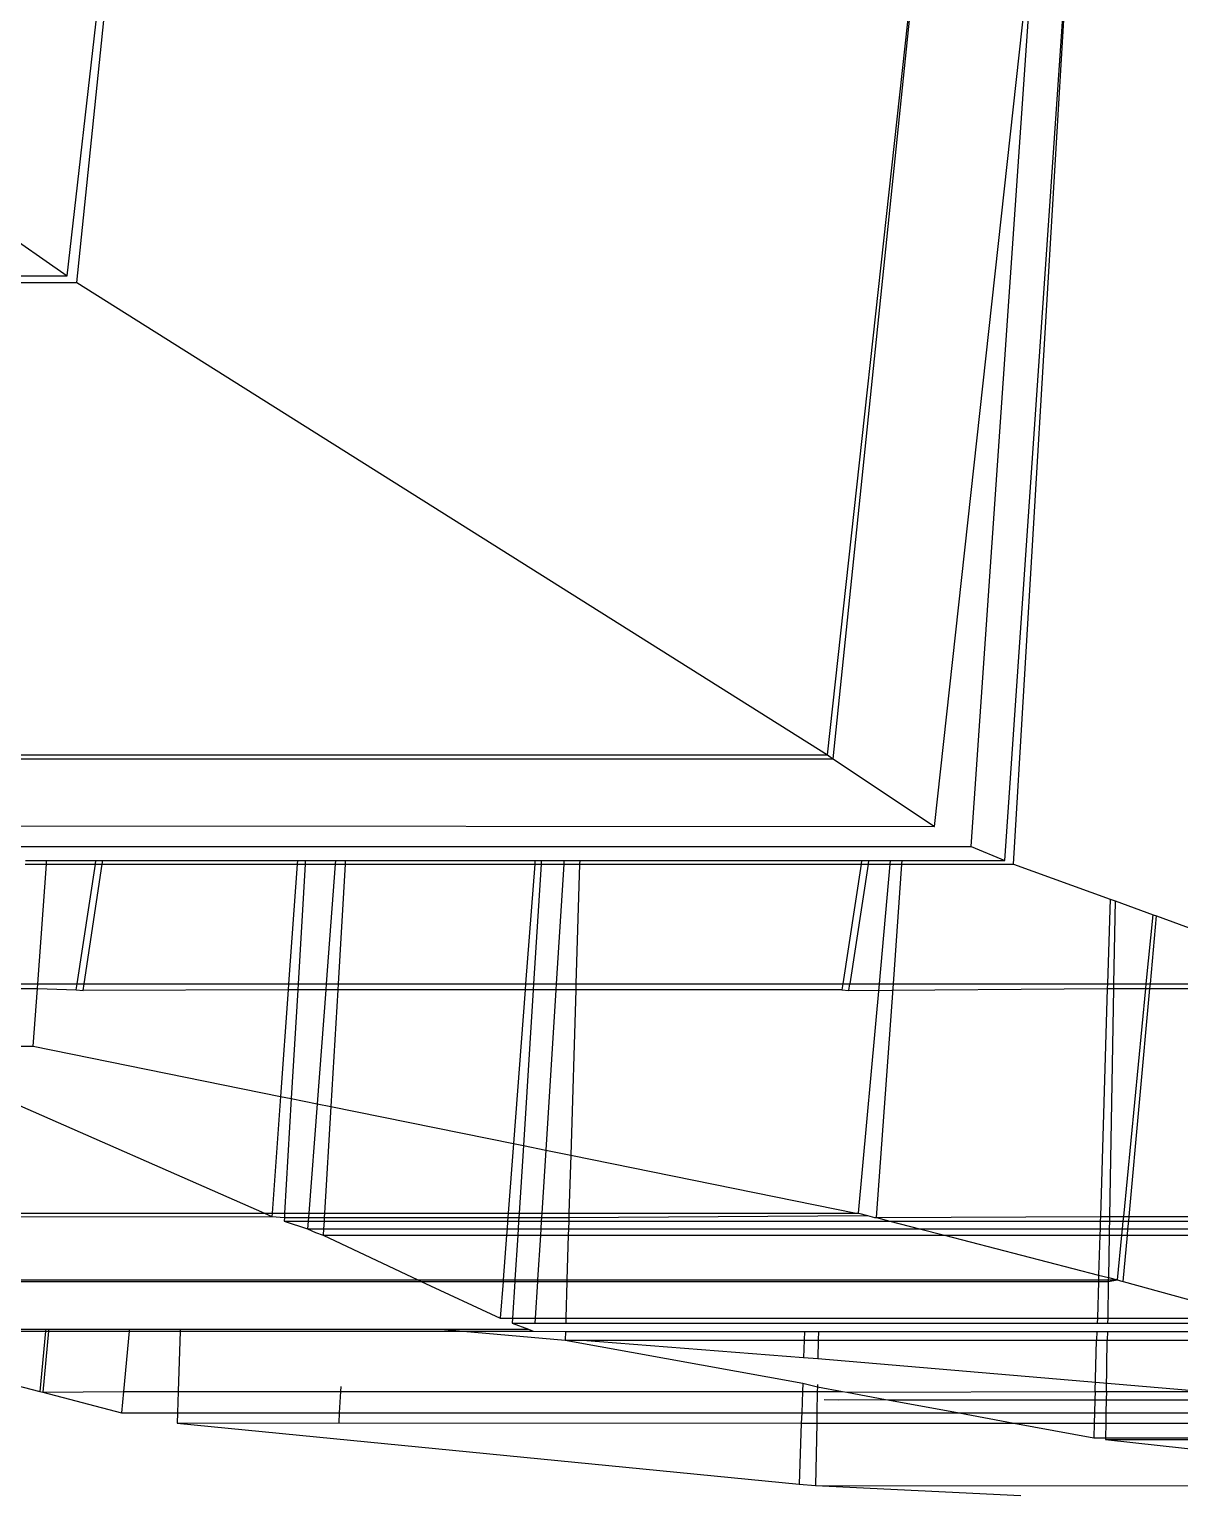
# Model space of a CAD drawing. Extents: x -24961 to 905641, y -154323 to 635957.
# Drawn here: x 396141.53 to 396161.35, y -143411.74 to -143386.48 of the extents above; entities that cross this region are included whole.
import ezdxf

# ---------------------------------------------------------------- set-up
doc = ezdxf.new("R2010")
doc.units = 0
doc.header["$LTSCALE"] = 1000
doc.header["$MEASUREMENT"] = 0

msp = doc.modelspace()

# ---------------------------------------------------------------- linework, layer by layer
for p, q in [((396142.18, -143390.732), (396144.007, -143374.744)), ((396142.347, -143390.843), (396144.007, -143374.744)), ((396155.278, -143398.983), (396157.04, -143382.936)), ((396155.377, -143399.048), (396157.04, -143382.936)), ((396157.122, -143400.217), (396158.882, -143384.183)), ((396157.756, -143400.561), (396158.882, -143384.183)), ((396158.334, -143400.804), (396159.46, -143384.426)), ((396158.482, -143400.862), (396159.46, -143384.426)), ((396136.782, -143386.968), (396142.18, -143390.732)), ((396131.434, -143390.732), (396142.18, -143390.732)), ((396131.402, -143390.843), (396142.347, -143390.843)), ((396142.347, -143390.843), (396155.278, -143398.983)), ((396127.688, -143398.983), (396155.278, -143398.983)), ((396130.843, -143399.048), (396155.377, -143399.048)), ((396155.278, -143398.983), (396155.325, -143399.015)), ((396155.325, -143399.015), (396155.377, -143399.048)), ((396155.377, -143399.048), (396157.122, -143400.217)), ((396130.783, -143400.2), (396157.122, -143400.217)), ((396130.756, -143400.561), (396157.756, -143400.561)), ((396157.756, -143400.561), (396158.334, -143400.804)), ((396141.457, -143400.862), (396141.823, -143400.862)), ((396141.462, -143400.804), (396141.827, -143400.804)), ((396141.675, -143402.924), (396141.823, -143400.862)), ((396141.823, -143400.862), (396141.827, -143400.804)), ((396141.823, -143400.862), (396142.667, -143400.862)), ((396141.827, -143400.804), (396142.676, -143400.804)), ((396142.353, -143402.924), (396142.667, -143400.862)), ((396142.473, -143402.924), (396142.787, -143400.862)), ((396142.667, -143400.862), (396142.676, -143400.804)), ((396142.667, -143400.862), (396142.787, -143400.862)), ((396142.676, -143400.804), (396142.796, -143400.804)), ((396142.787, -143400.862), (396142.796, -143400.804)), ((396142.787, -143400.862), (396146.144, -143400.862)), ((396142.796, -143400.804), (396146.149, -143400.804)), ((396146.144, -143400.862), (396145.996, -143402.924)), ((396146.149, -143400.804), (396146.144, -143400.862)), ((396146.144, -143400.862), (396146.281, -143400.862)), ((396146.149, -143400.804), (396146.284, -143400.804)), ((396146.281, -143400.862), (396146.159, -143402.924)), ((396146.284, -143400.804), (396146.281, -143400.862)), ((396146.281, -143400.862), (396146.799, -143400.862)), ((396146.284, -143400.804), (396146.803, -143400.804)), ((396146.799, -143400.862), (396146.643, -143402.924)), ((396146.803, -143400.804), (396146.799, -143400.862)), ((396146.799, -143400.862), (396146.969, -143400.862)), ((396146.803, -143400.804), (396146.973, -143400.804)), ((396146.969, -143400.862), (396146.848, -143402.924)), ((396146.973, -143400.804), (396146.969, -143400.862)), ((396146.969, -143400.862), (396150.235, -143400.862)), ((396146.973, -143400.804), (396150.239, -143400.804)), ((396150.235, -143400.862), (396150.079, -143402.924)), ((396150.345, -143400.862), (396150.215, -143402.924)), ((396150.239, -143400.804), (396150.235, -143400.862)), ((396150.235, -143400.862), (396150.345, -143400.862)), ((396150.239, -143400.804), (396150.349, -143400.804)), ((396150.349, -143400.804), (396150.345, -143400.862)), ((396150.345, -143400.862), (396150.736, -143400.862)), ((396150.349, -143400.804), (396150.739, -143400.804)), ((396150.736, -143400.862), (396150.606, -143402.924)), ((396150.739, -143400.804), (396150.736, -143400.862)), ((396150.736, -143400.862), (396151.008, -143400.862)), ((396150.739, -143400.804), (396151.01, -143400.804)), ((396151.008, -143400.862), (396150.945, -143402.924)), ((396151.01, -143400.804), (396151.008, -143400.862)), ((396151.008, -143400.862), (396155.857, -143400.862)), ((396151.01, -143400.804), (396155.866, -143400.804)), ((396155.857, -143400.862), (396155.543, -143402.924)), ((396155.977, -143400.862), (396155.663, -143402.924)), ((396155.866, -143400.804), (396155.857, -143400.862)), ((396155.857, -143400.862), (396155.977, -143400.862)), ((396155.866, -143400.804), (396155.986, -143400.804)), ((396155.986, -143400.804), (396155.977, -143400.862)), ((396155.977, -143400.862), (396156.36, -143400.862)), ((396155.986, -143400.804), (396156.366, -143400.804)), ((396156.173, -143402.924), (396156.36, -143400.862)), ((396156.36, -143400.862), (396156.366, -143400.804)), ((396156.36, -143400.862), (396156.561, -143400.862)), ((396156.366, -143400.804), (396156.565, -143400.804)), ((396156.413, -143402.924), (396156.561, -143400.862)), ((396156.561, -143400.862), (396156.565, -143400.804)), ((396156.561, -143400.862), (396158.482, -143400.862)), ((396156.565, -143400.804), (396158.334, -143400.804)), ((396158.482, -143400.862), (396160.145, -143401.466)), ((396160.145, -143401.466), (396160.101, -143402.924)), ((396160.145, -143401.466), (396160.234, -143401.498)), ((396160.234, -143401.498), (396160.208, -143402.924)), ((396160.234, -143401.498), (396160.886, -143401.735)), ((396160.77, -143402.924), (396160.886, -143401.735)), ((396160.84, -143402.924), (396160.946, -143401.757)), ((396160.886, -143401.735), (396160.946, -143401.757)), ((396160.946, -143401.757), (396162.125, -143402.185)), ((396141.244, -143403.004), (396141.669, -143403.004)), ((396141.252, -143402.924), (396141.675, -143402.924)), ((396141.598, -143403.999), (396141.669, -143403.004)), ((396141.669, -143403.004), (396141.675, -143402.924)), ((396141.669, -143403.004), (396142.337, -143403.027)), ((396141.675, -143402.924), (396142.353, -143402.924)), ((396142.337, -143403.027), (396142.353, -143402.924)), ((396142.337, -143403.027), (396142.455, -143403.04)), ((396142.353, -143402.924), (396142.473, -143402.924)), ((396142.455, -143403.04), (396142.473, -143402.924)), ((396145.989, -143403.027), (396142.455, -143403.04)), ((396142.473, -143402.924), (396145.996, -143402.924)), ((396145.989, -143403.027), (396145.856, -143404.864)), ((396145.996, -143402.924), (396145.989, -143403.027)), ((396146.153, -143403.027), (396145.989, -143403.027)), ((396145.996, -143402.924), (396146.159, -143402.924)), ((396146.153, -143403.027), (396146.043, -143404.902)), ((396146.159, -143402.924), (396146.153, -143403.027)), ((396146.635, -143403.027), (396146.153, -143403.027)), ((396146.159, -143402.924), (396146.643, -143402.924)), ((396146.635, -143403.027), (396146.486, -143404.992)), ((396146.643, -143402.924), (396146.635, -143403.027)), ((396146.842, -143403.027), (396146.635, -143403.027)), ((396146.643, -143402.924), (396146.848, -143402.924)), ((396146.842, -143403.027), (396146.724, -143405.04)), ((396146.848, -143402.924), (396146.842, -143403.027)), ((396150.071, -143403.027), (396146.842, -143403.027)), ((396146.848, -143402.924), (396150.079, -143402.924)), ((396150.071, -143403.027), (396149.87, -143405.679)), ((396150.209, -143403.027), (396150.04, -143405.713)), ((396150.079, -143402.924), (396150.071, -143403.027)), ((396150.209, -143403.027), (396150.071, -143403.027)), ((396150.079, -143402.924), (396150.215, -143402.924)), ((396150.215, -143402.924), (396150.209, -143403.027)), ((396150.6, -143403.027), (396150.209, -143403.027)), ((396150.215, -143402.924), (396150.606, -143402.924)), ((396150.6, -143403.027), (396150.426, -143405.792)), ((396150.606, -143402.924), (396150.6, -143403.027)), ((396150.942, -143403.027), (396150.6, -143403.027)), ((396150.606, -143402.924), (396150.945, -143402.924)), ((396150.942, -143403.027), (396150.856, -143405.879)), ((396150.945, -143402.924), (396150.942, -143403.027)), ((396155.527, -143403.027), (396150.942, -143403.027)), ((396150.945, -143402.924), (396155.543, -143402.924)), ((396155.543, -143402.924), (396155.527, -143403.027)), ((396155.527, -143403.027), (396155.645, -143403.04)), ((396155.543, -143402.924), (396155.663, -143402.924)), ((396155.645, -143403.04), (396155.663, -143402.924)), ((396155.645, -143403.04), (396160.099, -143403.004)), ((396155.663, -143402.924), (396156.173, -143402.924)), ((396155.813, -143406.877), (396156.173, -143402.924)), ((396156.124, -143406.948), (396156.413, -143402.924)), ((396156.173, -143402.924), (396156.413, -143402.924)), ((396156.413, -143402.924), (396160.101, -143402.924)), ((396160.099, -143403.004), (396159.98, -143406.932)), ((396160.101, -143402.924), (396160.099, -143403.004)), ((396160.099, -143403.004), (396160.207, -143403.004)), ((396160.101, -143402.924), (396160.208, -143402.924)), ((396160.207, -143403.004), (396160.136, -143406.932)), ((396160.208, -143402.924), (396160.207, -143403.004)), ((396160.207, -143403.004), (396160.762, -143403.004)), ((396160.208, -143402.924), (396160.77, -143402.924)), ((396160.381, -143406.932), (396160.762, -143403.004)), ((396160.475, -143406.932), (396160.833, -143403.004)), ((396160.762, -143403.004), (396160.77, -143402.924)), ((396160.762, -143403.004), (396160.833, -143403.004)), ((396160.77, -143402.924), (396160.84, -143402.924)), ((396160.833, -143403.004), (396160.84, -143402.924)), ((396160.833, -143403.004), (396162.089, -143403.004)), ((396160.84, -143402.924), (396162.093, -143402.924)), ((396139.034, -143403.999), (396145.582, -143406.877)), ((396139.034, -143403.999), (396141.598, -143403.999)), ((396141.598, -143403.999), (396145.856, -143404.864)), ((396145.856, -143404.864), (396145.711, -143406.877)), ((396145.856, -143404.864), (396146.043, -143404.902)), ((396146.043, -143404.902), (396145.927, -143406.877)), ((396146.043, -143404.902), (396146.486, -143404.992)), ((396146.486, -143404.992), (396146.343, -143406.877)), ((396146.486, -143404.992), (396146.724, -143405.04)), ((396146.724, -143405.04), (396146.616, -143406.877)), ((396146.724, -143405.04), (396149.87, -143405.679)), ((396149.87, -143405.679), (396149.779, -143406.877)), ((396149.87, -143405.679), (396150.04, -143405.713)), ((396150.04, -143405.713), (396149.967, -143406.877)), ((396150.04, -143405.713), (396150.426, -143405.792)), ((396150.426, -143405.792), (396150.358, -143406.877)), ((396150.426, -143405.792), (396150.856, -143405.879)), ((396150.856, -143405.879), (396150.826, -143406.877)), ((396150.856, -143405.879), (396155.771, -143406.877)), ((396137.709, -143406.948), (396145.707, -143406.932)), ((396137.716, -143406.877), (396145.582, -143406.877)), ((396145.582, -143406.877), (396145.707, -143406.932)), ((396145.582, -143406.877), (396145.711, -143406.877)), ((396145.711, -143406.877), (396145.707, -143406.932)), ((396145.707, -143406.932), (396145.923, -143406.948)), ((396145.711, -143406.877), (396145.927, -143406.877)), ((396145.927, -143406.877), (396145.923, -143406.948)), ((396145.927, -143406.877), (396146.343, -143406.877)), ((396146.343, -143406.877), (396146.338, -143406.948)), ((396146.343, -143406.877), (396146.616, -143406.877)), ((396146.616, -143406.877), (396146.611, -143406.948)), ((396146.616, -143406.877), (396149.779, -143406.877)), ((396149.779, -143406.877), (396149.774, -143406.948)), ((396149.779, -143406.877), (396149.967, -143406.877)), ((396149.967, -143406.877), (396149.963, -143406.948)), ((396149.967, -143406.877), (396150.358, -143406.877)), ((396150.358, -143406.877), (396150.354, -143406.948)), ((396150.358, -143406.877), (396150.826, -143406.877)), ((396150.826, -143406.877), (396150.824, -143406.948)), ((396150.824, -143406.948), (396155.968, -143406.917)), ((396150.826, -143406.877), (396155.771, -143406.877)), ((396155.771, -143406.877), (396155.813, -143406.877)), ((396155.813, -143406.877), (396155.968, -143406.917)), ((396155.968, -143406.917), (396156.091, -143406.948)), ((396156.124, -143406.948), (396159.98, -143406.932)), ((396159.98, -143406.932), (396159.977, -143407.016)), ((396159.98, -143406.932), (396160.136, -143406.932)), ((396160.136, -143406.932), (396160.135, -143407.016)), ((396160.136, -143406.932), (396160.381, -143406.932)), ((396160.372, -143407.016), (396160.381, -143406.932)), ((396160.381, -143406.932), (396160.475, -143406.932)), ((396160.467, -143407.016), (396160.475, -143406.932)), ((396160.475, -143406.932), (396161.918, -143406.932)), ((396145.923, -143406.948), (396145.919, -143407.016)), ((396145.919, -143407.016), (396146.323, -143407.147)), ((396145.919, -143407.016), (396146.333, -143407.016)), ((396145.923, -143406.948), (396146.338, -143406.948)), ((396146.333, -143407.016), (396146.323, -143407.147)), ((396146.323, -143407.147), (396146.6, -143407.147)), ((396146.323, -143407.147), (396146.458, -143407.21)), ((396146.338, -143406.948), (396146.333, -143407.016)), ((396146.333, -143407.016), (396146.607, -143407.016)), ((396146.338, -143406.948), (396146.611, -143406.948)), ((396146.6, -143407.147), (396146.593, -143407.258)), ((396146.607, -143407.016), (396146.6, -143407.147)), ((396146.6, -143407.147), (396149.759, -143407.147)), ((396146.611, -143406.948), (396146.607, -143407.016)), ((396146.607, -143407.016), (396149.769, -143407.016)), ((396146.611, -143406.948), (396149.774, -143406.948)), ((396149.759, -143407.147), (396149.75, -143407.258)), ((396149.769, -143407.016), (396149.759, -143407.147)), ((396149.759, -143407.147), (396149.95, -143407.147)), ((396149.774, -143406.948), (396149.769, -143407.016)), ((396149.769, -143407.016), (396149.958, -143407.016)), ((396149.774, -143406.948), (396149.963, -143406.948)), ((396149.95, -143407.147), (396149.943, -143407.258)), ((396149.958, -143407.016), (396149.95, -143407.147)), ((396149.95, -143407.147), (396150.341, -143407.147)), ((396149.963, -143406.948), (396149.958, -143407.016)), ((396149.958, -143407.016), (396150.349, -143407.016)), ((396149.963, -143406.948), (396150.354, -143406.948)), ((396150.341, -143407.147), (396150.334, -143407.258)), ((396150.349, -143407.016), (396150.341, -143407.147)), ((396150.341, -143407.147), (396150.818, -143407.147)), ((396150.354, -143406.948), (396150.349, -143407.016)), ((396150.349, -143407.016), (396150.822, -143407.016)), ((396150.354, -143406.948), (396150.824, -143406.948)), ((396150.818, -143407.147), (396150.814, -143407.258)), ((396150.822, -143407.016), (396150.818, -143407.147)), ((396150.818, -143407.147), (396156.863, -143407.147)), ((396150.824, -143406.948), (396150.822, -143407.016)), ((396150.822, -143407.016), (396156.355, -143407.016)), ((396156.091, -143406.948), (396156.124, -143406.948)), ((396156.124, -143406.948), (396156.355, -143407.016)), ((396156.355, -143407.016), (396159.977, -143407.016)), ((396156.355, -143407.016), (396156.863, -143407.147)), ((396156.863, -143407.147), (396159.973, -143407.147)), ((396156.863, -143407.147), (396157.294, -143407.258)), ((396159.973, -143407.147), (396159.97, -143407.258)), ((396159.977, -143407.016), (396159.973, -143407.147)), ((396159.973, -143407.147), (396160.132, -143407.147)), ((396159.977, -143407.016), (396160.135, -143407.016)), ((396160.132, -143407.147), (396160.13, -143407.258)), ((396160.135, -143407.016), (396160.132, -143407.147)), ((396160.132, -143407.147), (396160.36, -143407.147)), ((396160.135, -143407.016), (396160.372, -143407.016)), ((396160.349, -143407.258), (396160.36, -143407.147)), ((396160.36, -143407.147), (396160.372, -143407.016)), ((396160.36, -143407.147), (396160.455, -143407.147)), ((396160.372, -143407.016), (396160.467, -143407.016)), ((396160.445, -143407.258), (396160.455, -143407.147)), ((396160.455, -143407.147), (396160.467, -143407.016)), ((396160.455, -143407.147), (396161.909, -143407.147)), ((396160.467, -143407.016), (396161.915, -143407.016)), ((396146.458, -143407.21), (396146.593, -143407.258)), ((396146.593, -143407.258), (396148.221, -143408.025)), ((396146.593, -143407.258), (396149.75, -143407.258)), ((396149.75, -143407.258), (396149.692, -143408.025)), ((396149.75, -143407.258), (396149.943, -143407.258)), ((396149.943, -143407.258), (396149.895, -143408.025)), ((396149.943, -143407.258), (396150.334, -143407.258)), ((396150.334, -143407.258), (396150.286, -143408.025)), ((396150.334, -143407.258), (396150.814, -143407.258)), ((396150.814, -143407.258), (396150.791, -143408.025)), ((396150.814, -143407.258), (396157.294, -143407.258)), ((396157.294, -143407.258), (396159.97, -143407.258)), ((396157.294, -143407.258), (396159.949, -143407.942)), ((396159.97, -143407.258), (396159.949, -143407.942)), ((396159.97, -143407.258), (396160.13, -143407.258)), ((396160.13, -143407.258), (396160.117, -143407.985)), ((396160.13, -143407.258), (396160.349, -143407.258)), ((396160.274, -143408.025), (396160.349, -143407.258)), ((396160.349, -143407.258), (396160.445, -143407.258)), ((396160.373, -143408.051), (396160.445, -143407.258)), ((396160.445, -143407.258), (396161.904, -143407.258)), ((396159.949, -143407.942), (396159.947, -143408.025)), ((396159.949, -143407.942), (396160.117, -143407.985)), ((396137.602, -143408.051), (396148.278, -143408.051)), ((396137.604, -143408.025), (396148.221, -143408.025)), ((396148.221, -143408.025), (396148.278, -143408.051)), ((396148.221, -143408.025), (396149.692, -143408.025)), ((396148.278, -143408.051), (396149.643, -143408.682)), ((396148.278, -143408.051), (396149.69, -143408.051)), ((396149.69, -143408.051), (396149.643, -143408.682)), ((396149.692, -143408.025), (396149.69, -143408.051)), ((396149.69, -143408.051), (396149.894, -143408.051)), ((396149.692, -143408.025), (396149.895, -143408.025)), ((396149.894, -143408.051), (396149.854, -143408.682)), ((396149.895, -143408.025), (396149.894, -143408.051)), ((396149.894, -143408.051), (396150.284, -143408.051)), ((396149.895, -143408.025), (396150.286, -143408.025)), ((396150.284, -143408.051), (396150.245, -143408.682)), ((396150.286, -143408.025), (396150.284, -143408.051)), ((396150.284, -143408.051), (396150.79, -143408.051)), ((396150.286, -143408.025), (396150.791, -143408.025)), ((396150.79, -143408.051), (396150.771, -143408.682)), ((396150.791, -143408.025), (396150.79, -143408.051)), ((396150.79, -143408.051), (396159.946, -143408.051)), ((396150.791, -143408.025), (396159.947, -143408.025)), ((396159.946, -143408.051), (396159.927, -143408.682)), ((396159.947, -143408.025), (396159.946, -143408.051)), ((396159.946, -143408.051), (396160.116, -143408.051)), ((396159.947, -143408.025), (396160.116, -143408.025)), ((396160.116, -143408.051), (396160.105, -143408.682)), ((396160.117, -143407.985), (396160.116, -143408.025)), ((396160.116, -143408.025), (396160.116, -143408.051)), ((396160.116, -143408.025), (396160.274, -143408.025)), ((396160.116, -143408.051), (396160.274, -143408.025)), ((396160.117, -143407.985), (396160.274, -143408.025)), ((396160.274, -143408.025), (396160.324, -143408.039)), ((396160.324, -143408.039), (396160.373, -143408.051)), ((396160.373, -143408.051), (396161.852, -143408.459)), ((396149.643, -143408.682), (396149.854, -143408.682)), ((396149.854, -143408.682), (396149.848, -143408.769)), ((396149.854, -143408.682), (396150.245, -143408.682)), ((396150.245, -143408.682), (396150.239, -143408.769)), ((396150.245, -143408.682), (396150.771, -143408.682)), ((396150.771, -143408.682), (396150.769, -143408.769)), ((396150.771, -143408.682), (396159.927, -143408.682)), ((396159.927, -143408.682), (396159.924, -143408.769)), ((396159.927, -143408.682), (396160.105, -143408.682)), ((396160.105, -143408.682), (396160.103, -143408.769)), ((396160.105, -143408.682), (396161.842, -143408.682)), ((396137.633, -143408.906), (396141.809, -143408.906)), ((396137.633, -143408.906), (396141.712, -143409.947)), ((396137.636, -143408.877), (396141.812, -143408.877)), ((396141.809, -143408.906), (396141.712, -143409.947)), ((396141.859, -143408.906), (396141.764, -143409.961)), ((396141.812, -143408.877), (396141.809, -143408.906)), ((396141.809, -143408.906), (396141.859, -143408.906)), ((396141.812, -143408.877), (396141.862, -143408.877)), ((396141.862, -143408.877), (396141.859, -143408.906)), ((396141.859, -143408.906), (396143.248, -143408.906)), ((396141.862, -143408.877), (396143.251, -143408.877)), ((396143.248, -143408.906), (396143.151, -143409.947)), ((396143.251, -143408.877), (396143.248, -143408.906)), ((396143.248, -143408.906), (396144.13, -143408.906)), ((396143.251, -143408.877), (396144.131, -143408.877)), ((396144.13, -143408.906), (396144.094, -143409.947)), ((396144.131, -143408.877), (396144.13, -143408.906)), ((396144.13, -143408.906), (396149.003, -143408.906)), ((396144.131, -143408.877), (396148.619, -143408.877)), ((396148.619, -143408.877), (396150.13, -143408.877)), ((396148.619, -143408.877), (396149.003, -143408.906)), ((396149.003, -143408.906), (396150.207, -143408.906)), ((396149.003, -143408.906), (396150.76, -143409.065)), ((396149.848, -143408.769), (396150.13, -143408.877)), ((396149.848, -143408.769), (396150.239, -143408.769)), ((396150.13, -143408.877), (396150.207, -143408.906)), ((396150.207, -143408.906), (396150.764, -143408.915)), ((396150.239, -143408.769), (396150.769, -143408.769)), ((396150.764, -143408.915), (396150.76, -143409.065)), ((396150.764, -143408.915), (396154.882, -143408.915)), ((396150.769, -143408.769), (396159.924, -143408.769)), ((396154.882, -143408.915), (396154.877, -143409.065)), ((396154.882, -143408.915), (396155.121, -143408.915)), ((396155.121, -143408.915), (396155.118, -143409.065)), ((396155.121, -143408.915), (396159.92, -143408.915)), ((396159.92, -143408.915), (396159.915, -143409.065)), ((396159.92, -143408.915), (396160.1, -143408.915)), ((396159.924, -143408.769), (396160.103, -143408.769)), ((396160.1, -143408.915), (396160.098, -143409.065)), ((396160.1, -143408.915), (396161.832, -143408.915)), ((396160.103, -143408.769), (396161.838, -143408.769)), ((396150.76, -143409.065), (396151.057, -143409.065)), ((396150.76, -143409.065), (396154.852, -143409.803)), ((396151.057, -143409.065), (396154.877, -143409.065)), ((396151.057, -143409.065), (396154.867, -143409.36)), ((396154.877, -143409.065), (396154.867, -143409.36)), ((396154.877, -143409.065), (396155.118, -143409.065)), ((396155.118, -143409.065), (396155.113, -143409.379)), ((396155.118, -143409.065), (396159.915, -143409.065)), ((396159.889, -143409.947), (396159.915, -143409.065)), ((396159.915, -143409.065), (396160.098, -143409.065)), ((396160.082, -143409.947), (396160.098, -143409.065)), ((396160.098, -143409.065), (396161.825, -143409.065)), ((396154.867, -143409.36), (396155.113, -143409.379)), ((396155.113, -143409.379), (396161.787, -143409.947)), ((396141.712, -143409.947), (396141.764, -143409.961)), ((396141.764, -143409.961), (396143.151, -143409.947)), ((396141.764, -143409.961), (396143.116, -143410.318)), ((396143.151, -143409.947), (396143.116, -143410.318)), ((396143.151, -143409.947), (396144.094, -143409.947)), ((396144.094, -143409.947), (396144.081, -143410.318)), ((396144.094, -143409.947), (396146.889, -143409.947)), ((396146.889, -143409.947), (396146.868, -143410.318)), ((396146.894, -143409.861), (396146.889, -143409.947)), ((396146.889, -143409.947), (396154.847, -143409.947)), ((396154.847, -143409.947), (396154.834, -143410.318)), ((396154.852, -143409.803), (396154.847, -143409.947)), ((396154.847, -143409.947), (396155.103, -143409.947)), ((396154.852, -143409.803), (396155.104, -143409.867)), ((396155.103, -143409.947), (396155.096, -143410.318)), ((396155.104, -143409.867), (396155.103, -143409.947)), ((396155.103, -143409.947), (396155.536, -143409.947)), ((396155.105, -143409.828), (396155.104, -143409.867)), ((396155.104, -143409.867), (396155.536, -143409.947)), ((396155.536, -143409.947), (396155.61, -143409.961)), ((396155.61, -143409.961), (396159.889, -143409.947)), ((396155.61, -143409.961), (396156.279, -143410.084)), ((396159.889, -143409.947), (396159.884, -143410.091)), ((396159.889, -143409.947), (396160.082, -143409.947)), ((396160.082, -143409.947), (396160.079, -143410.091)), ((396160.082, -143409.947), (396161.787, -143409.947)), ((396155.22, -143410.084), (396155.462, -143410.091)), ((396155.462, -143410.091), (396156.279, -143410.084)), ((396156.279, -143410.084), (396156.316, -143410.091)), ((396156.316, -143410.091), (396159.884, -143410.091)), ((396156.316, -143410.091), (396157.548, -143410.318)), ((396159.884, -143410.091), (396159.877, -143410.318)), ((396159.884, -143410.091), (396160.079, -143410.091)), ((396160.079, -143410.091), (396160.075, -143410.318)), ((396160.079, -143410.091), (396161.78, -143410.091)), ((396143.116, -143410.318), (396144.081, -143410.318)), ((396144.081, -143410.318), (396144.075, -143410.492)), ((396144.081, -143410.318), (396146.868, -143410.318)), ((396146.868, -143410.318), (396146.859, -143410.486)), ((396146.868, -143410.318), (396154.834, -143410.318)), ((396154.834, -143410.318), (396154.828, -143410.492)), ((396154.834, -143410.318), (396155.096, -143410.318)), ((396155.096, -143410.318), (396155.093, -143410.492)), ((396155.096, -143410.318), (396157.548, -143410.318)), ((396157.548, -143410.318), (396158.488, -143410.492)), ((396157.548, -143410.318), (396159.877, -143410.318)), ((396159.877, -143410.318), (396159.872, -143410.492)), ((396159.877, -143410.318), (396160.075, -143410.318)), ((396160.075, -143410.318), (396160.072, -143410.492)), ((396160.075, -143410.318), (396161.771, -143410.318)), ((396144.075, -143410.492), (396146.859, -143410.486)), ((396144.075, -143410.492), (396154.791, -143411.545)), ((396146.859, -143410.486), (396154.828, -143410.492)), ((396154.828, -143410.492), (396154.791, -143411.545)), ((396154.828, -143410.492), (396155.093, -143410.492)), ((396155.093, -143410.492), (396155.074, -143411.566)), ((396155.093, -143410.492), (396158.488, -143410.492)), ((396158.488, -143410.492), (396159.864, -143410.746)), ((396158.488, -143410.492), (396159.872, -143410.492)), ((396159.872, -143410.492), (396159.864, -143410.746)), ((396159.872, -143410.492), (396160.072, -143410.492)), ((396160.072, -143410.492), (396160.068, -143410.746)), ((396160.072, -143410.492), (396161.763, -143410.492)), ((396159.864, -143410.746), (396160.068, -143410.746)), ((396160.068, -143410.746), (396160.067, -143410.776)), ((396160.067, -143410.776), (396161.954, -143410.983)), ((396160.067, -143410.776), (396161.751, -143410.776)), ((396160.068, -143410.746), (396161.752, -143410.746)), ((396154.791, -143411.545), (396155.074, -143411.566)), ((396155.074, -143411.566), (396158.61, -143411.742)), ((396155.074, -143411.566), (396164.202, -143411.574))]:
    msp.add_line(p, q)

doc.saveas('drawing.dxf')
